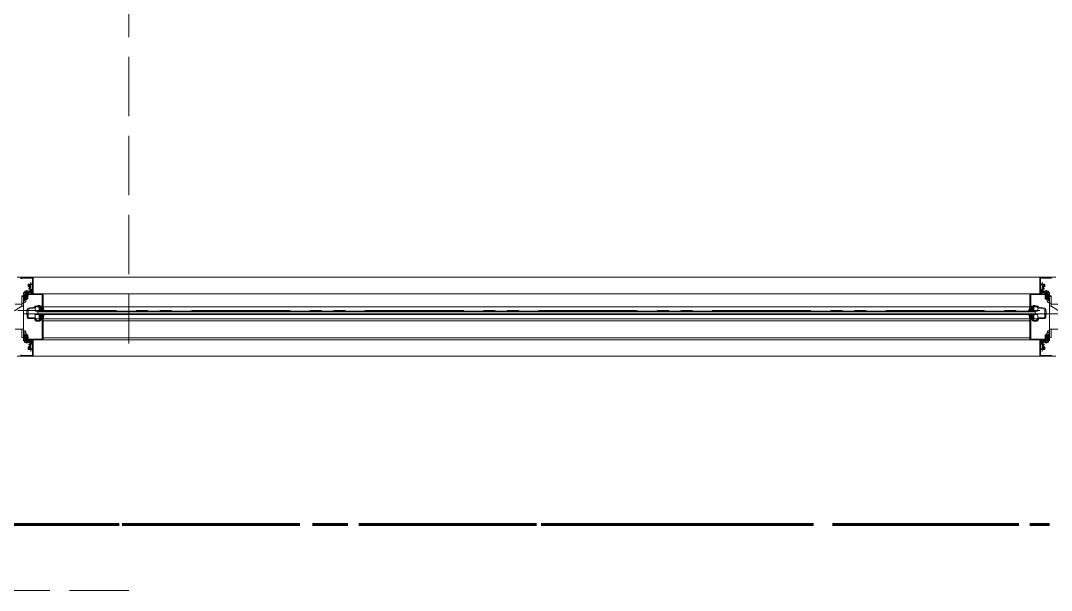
# Model space of a CAD drawing. Units: millimetres at full size, sheet at 1:30. Extents: x -16828 to 149130, y 47892 to 100313.
# Drawn here: x 16201 to 17768, y 55401 to 56266 of the extents above; entities that cross this region are included whole.
import ezdxf

# ---------------------------------------------------------------- set-up
doc = ezdxf.new("R2010")
doc.units = ezdxf.units.MM
doc.header["$LTSCALE"] = 30
for name, pattern in [('CHAIN2', [12, 9, -1, 1, -1]), ('DASHED3', [4, 3, -1]), ('DOUBLE_CHAIN1', [8.8, 5, -1, 0.6, -0.6, 0.6, -1])]:
    doc.linetypes.add(name, pattern=pattern)
for name, color, linetype, lineweight in [('0-0', 7, 'CHAIN2', 15), ('0-1', 7, 'Continuous', 15), ('2-0_通芯', 7, 'DOUBLE_CHAIN1', 15), ('2-2_間仕切り芯', 7, 'DOUBLE_CHAIN1', 15), ('2-A_建具', 7, 'Continuous', 15), ('3-0_AIHO08-壁芯', 7, 'CHAIN2', 15)]:
    doc.layers.add(name, color=color, linetype=linetype, lineweight=lineweight)

msp = doc.modelspace()

# ---------------------------------------------------------------- linework, layer by layer
at = {"layer": '0-0', "color": 1, "lineweight": 60}
msp.add_line((-9565.04, 55500.86), (35684.96, 55500.86), dxfattribs=at)
at = {"layer": '0-1', "linetype": 'DASHED3'}
for p, q in [((16364.96, 58850.86), (16364.96, 55775.86)), ((16364.96, 55400.86), (12459.96, 55400.86))]:
    msp.add_line(p, q, dxfattribs=at)
at = {"layer": '2-0_通芯', "color": 1, "lineweight": 60}
msp.add_line((-10727.74, 55500.86), (35684.96, 55500.86), dxfattribs=at)
at = {"layer": '2-2_間仕切り芯'}
msp.add_line((7484.21, 55825.86), (19645.21, 55825.86), dxfattribs=at)
at = {"layer": '2-A_建具'}
for p, q in [((16195.46, 55876.36), (16219.46, 55876.36)), ((16214.56, 55853.16), (16214.56, 55864.36)), ((16219.46, 55876.36), (16219.96, 55875.86)), ((16219.96, 55876.36), (17749.96, 55876.36)), ((16219.96, 55875.86), (16219.96, 55851.36)), ((17750.46, 55876.36), (17749.96, 55875.86)), ((17749.96, 55875.86), (17749.96, 55851.36)), ((17774.46, 55876.36), (17750.46, 55876.36)), ((17755.36, 55853.16), (17755.36, 55864.36)), ((16214.56, 55853.16), (16204.96, 55853.16)), ((16204.96, 55851.36), (16204.96, 55853.16)), ((17764.96, 55851.36), (16204.96, 55851.36)), ((16206.46, 55853.16), (16206.56, 55854.28)), ((16211.94, 55852.46), (16207.98, 55852.46)), ((16207.98, 55852.37), (16208.36, 55852.15)), ((16207.98, 55851.67), (16211.94, 55852.37)), ((16207.98, 55850.97), (16211.94, 55851.67)), ((16207.98, 55851.67), (16208.36, 55851.45)), ((16207.98, 55851.15), (16207.98, 55850.97)), ((16207.98, 55850.97), (16208.36, 55850.75)), ((16211.94, 55850.45), (16207.98, 55849.75)), ((16207.98, 55849.57), (16211.94, 55850.27)), ((16207.98, 55850.27), (16208.36, 55850.05)), ((16207.98, 55849.75), (16208.36, 55849.97)), ((16207.98, 55849.75), (16207.98, 55849.57)), ((16211.94, 55849.75), (16207.98, 55849.05)), ((16207.98, 55849.57), (16208.36, 55849.35)), ((16207.98, 55848.87), (16211.94, 55849.57)), ((16207.98, 55849.05), (16208.36, 55849.27)), ((16207.98, 55849.05), (16207.98, 55848.87)), ((16211.94, 55849.05), (16207.98, 55848.35)), ((16207.98, 55848.87), (16208.36, 55848.65)), ((16207.98, 55848.17), (16211.94, 55848.87)), ((16207.98, 55848.35), (16208.36, 55848.57)), ((16207.98, 55848.35), (16207.98, 55848.17)), ((16211.94, 55848.35), (16207.98, 55847.65)), ((16207.98, 55848.17), (16208.36, 55847.95)), ((16207.98, 55847.47), (16211.94, 55848.17)), ((16208.23, 55852.66), (16208.23, 55852.46)), ((16209.76, 55852.46), (16208.36, 55852.15)), ((16208.36, 55852.07), (16208.36, 55852.15)), ((16211.56, 55852.15), (16208.36, 55851.45)), ((16208.36, 55851.37), (16211.56, 55852.07)), ((16211.56, 55851.45), (16208.36, 55850.75)), ((16208.36, 55851.37), (16208.36, 55851.45)), ((16208.36, 55850.67), (16208.36, 55850.75)), ((16208.36, 55849.97), (16211.56, 55850.67)), ((16208.36, 55849.97), (16208.36, 55850.05)), ((16211.56, 55850.05), (16208.36, 55849.35)), ((16208.36, 55849.27), (16211.56, 55849.97)), ((16208.36, 55849.27), (16208.36, 55849.35)), ((16211.56, 55849.35), (16208.36, 55848.65)), ((16208.36, 55848.57), (16211.56, 55849.27)), ((16208.36, 55848.57), (16208.36, 55848.65)), ((16211.56, 55848.65), (16208.36, 55847.95)), ((16208.36, 55847.87), (16211.56, 55848.57)), ((16208.36, 55847.87), (16208.36, 55847.95)), ((16211.56, 55847.95), (16208.36, 55847.25)), ((16209.96, 55852), (16209.96, 55856.91)), ((16209.96, 55849.8), (16209.96, 55851)), ((16209.96, 55848.8), (16209.96, 55842.23)), ((16211.94, 55852.37), (16211.56, 55852.15)), ((16211.56, 55852.07), (16211.56, 55852.15)), ((16211.94, 55851.85), (16211.56, 55852.07)), ((16211.94, 55851.67), (16211.56, 55851.45)), ((16211.56, 55851.37), (16211.56, 55851.45)), ((16211.94, 55851.15), (16211.56, 55851.37)), ((16211.56, 55850.67), (16211.56, 55850.75)), ((16211.94, 55850.45), (16211.56, 55850.67)), ((16211.94, 55850.27), (16211.56, 55850.05)), ((16211.56, 55849.97), (16211.56, 55850.05)), ((16211.94, 55849.75), (16211.56, 55849.97)), ((16211.94, 55849.57), (16211.56, 55849.35)), ((16211.56, 55849.27), (16211.56, 55849.35)), ((16211.94, 55849.05), (16211.56, 55849.27)), ((16211.94, 55848.87), (16211.56, 55848.65)), ((16211.56, 55848.57), (16211.56, 55848.65)), ((16211.94, 55848.35), (16211.56, 55848.57)), ((16211.94, 55848.17), (16211.56, 55847.95)), ((16211.56, 55847.87), (16211.56, 55847.95)), ((16211.69, 55852.66), (16211.69, 55852.46)), ((16211.94, 55852.46), (16211.94, 55852.37)), ((16211.94, 55851.85), (16211.94, 55851.67)), ((16211.94, 55850.45), (16211.94, 55850.27)), ((16211.94, 55849.75), (16211.94, 55849.57)), ((16211.94, 55849.05), (16211.94, 55848.87)), ((16211.94, 55848.35), (16211.94, 55848.17)), ((16213.46, 55853.16), (16213.36, 55854.28)), ((16216.56, 55857.86), (16218.56, 55857.86)), ((16218.56, 55856.86), (16216.56, 55856.86)), ((16234.96, 55831.56), (16234.96, 55851.36)), ((17734.96, 55831.56), (17734.96, 55851.36)), ((17753.36, 55857.86), (17751.36, 55857.86)), ((17751.36, 55856.86), (17753.36, 55856.86)), ((17755.36, 55853.16), (17764.96, 55853.16)), ((17756.46, 55853.16), (17756.56, 55854.28)), ((17757.98, 55852.46), (17761.94, 55852.46)), ((17757.98, 55852.46), (17757.98, 55852.37)), ((17761.94, 55851.67), (17757.98, 55852.37)), ((17757.98, 55852.37), (17758.36, 55852.15)), ((17757.98, 55851.85), (17758.36, 55852.07)), ((17757.98, 55851.85), (17757.98, 55851.67)), ((17761.94, 55850.97), (17757.98, 55851.67)), ((17757.98, 55851.67), (17758.36, 55851.45)), ((17757.98, 55851.15), (17758.36, 55851.37)), ((17757.98, 55850.45), (17758.36, 55850.67)), ((17757.98, 55850.45), (17757.98, 55850.27)), ((17757.98, 55850.45), (17761.94, 55849.75)), ((17757.98, 55850.27), (17758.36, 55850.05)), ((17761.94, 55849.57), (17757.98, 55850.27)), ((17757.98, 55849.75), (17758.36, 55849.97)), ((17757.98, 55849.75), (17761.94, 55849.05)), ((17757.98, 55849.75), (17757.98, 55849.57)), ((17757.98, 55849.57), (17758.36, 55849.35)), ((17761.94, 55848.87), (17757.98, 55849.57)), ((17757.98, 55849.05), (17758.36, 55849.27)), ((17757.98, 55849.05), (17761.94, 55848.35)), ((17757.98, 55849.05), (17757.98, 55848.87)), ((17757.98, 55848.87), (17758.36, 55848.65)), ((17761.94, 55848.17), (17757.98, 55848.87)), ((17757.98, 55848.35), (17758.36, 55848.57)), ((17757.98, 55848.35), (17761.94, 55847.65)), ((17757.98, 55848.35), (17757.98, 55848.17)), ((17757.98, 55848.17), (17758.36, 55847.95)), ((17761.94, 55847.47), (17757.98, 55848.17)), ((17758.23, 55852.66), (17758.23, 55852.46)), ((17758.36, 55852.15), (17761.56, 55851.45)), ((17758.36, 55852.07), (17758.36, 55852.15)), ((17761.56, 55851.37), (17758.36, 55852.07)), ((17758.36, 55851.45), (17761.56, 55850.75)), ((17758.36, 55851.37), (17758.36, 55851.45)), ((17758.36, 55850.67), (17758.36, 55850.75)), ((17761.56, 55849.97), (17758.36, 55850.67)), ((17758.36, 55850.05), (17761.56, 55849.35)), ((17758.36, 55849.97), (17758.36, 55850.05)), ((17761.56, 55849.27), (17758.36, 55849.97)), ((17758.36, 55849.35), (17761.56, 55848.65)), ((17758.36, 55849.27), (17758.36, 55849.35)), ((17761.56, 55848.57), (17758.36, 55849.27)), ((17758.36, 55848.65), (17761.56, 55847.95)), ((17758.36, 55848.57), (17758.36, 55848.65)), ((17761.56, 55847.87), (17758.36, 55848.57)), ((17758.36, 55847.95), (17761.56, 55847.25)), ((17758.36, 55847.87), (17758.36, 55847.95)), ((17759.96, 55852), (17759.96, 55856.91)), ((17759.96, 55849.8), (17759.96, 55851)), ((17759.96, 55848.8), (17759.96, 55842.23)), ((17760.16, 55852.46), (17761.56, 55852.15)), ((17761.94, 55852.37), (17761.56, 55852.15)), ((17761.56, 55852.07), (17761.56, 55852.15)), ((17761.94, 55851.67), (17761.56, 55851.45)), ((17761.56, 55851.37), (17761.56, 55851.45)), ((17761.94, 55850.97), (17761.56, 55850.75)), ((17761.56, 55850.67), (17761.56, 55850.75)), ((17761.94, 55850.27), (17761.56, 55850.05)), ((17761.56, 55849.97), (17761.56, 55850.05)), ((17761.94, 55849.75), (17761.56, 55849.97)), ((17761.94, 55849.57), (17761.56, 55849.35)), ((17761.56, 55849.27), (17761.56, 55849.35)), ((17761.94, 55849.05), (17761.56, 55849.27)), ((17761.94, 55848.87), (17761.56, 55848.65)), ((17761.56, 55848.57), (17761.56, 55848.65)), ((17761.94, 55848.35), (17761.56, 55848.57)), ((17761.94, 55848.17), (17761.56, 55847.95)), ((17761.56, 55847.87), (17761.56, 55847.95)), ((17761.69, 55852.66), (17761.69, 55852.46)), ((17761.94, 55851.15), (17761.94, 55850.97)), ((17761.94, 55849.75), (17761.94, 55849.57)), ((17761.94, 55849.05), (17761.94, 55848.87)), ((17761.94, 55848.35), (17761.94, 55848.17)), ((17763.46, 55853.16), (17763.36, 55854.28)), ((17764.96, 55851.36), (17764.96, 55853.16)), ((16204.96, 55842.84), (16204.96, 55842.13)), ((16204.96, 55832.06), (16204.96, 55832.36)), ((16206.29, 55844.36), (16206.26, 55844.36)), ((16207.98, 55847.65), (16208.36, 55847.87)), ((16207.98, 55847.65), (16207.98, 55847.47)), ((16207.98, 55847.47), (16208.36, 55847.25)), ((16210.78, 55847.44), (16207.98, 55846.95)), ((16207.98, 55846.77), (16210.73, 55847.26)), ((16207.98, 55846.95), (16208.36, 55847.17)), ((16207.98, 55846.95), (16207.98, 55846.77)), ((16207.98, 55846.77), (16208.36, 55846.55)), ((16210.49, 55846.46), (16208.31, 55846.46)), ((16208.31, 55846.46), (16208.31, 55844.17)), ((16209.26, 55845.06), (16208.31, 55844.25)), ((16208.31, 55844.17), (16209.81, 55843.16)), ((16208.36, 55847.17), (16211.56, 55847.87)), ((16208.36, 55847.17), (16208.36, 55847.25)), ((16210.67, 55847.06), (16208.36, 55846.55)), ((16208.36, 55846.47), (16208.36, 55846.55)), ((16209.96, 55844.67), (16209.81, 55843.16)), ((16210.11, 55843.16), (16209.81, 55843.16)), ((16209.96, 55844.67), (16210.82, 55847.57)), ((16211.31, 55844.37), (16210.11, 55843.52)), ((16211.61, 55844.17), (16210.11, 55843.16)), ((16210.11, 55843.52), (16210.11, 55843.16)), ((16211.94, 55847.65), (16211.31, 55847.54)), ((16211.31, 55847.36), (16211.94, 55847.47)), ((16211.61, 55846.46), (16211.31, 55846.46)), ((16211.94, 55847.65), (16211.56, 55847.87)), ((16211.56, 55846.46), (16211.56, 55847.25)), ((16211.94, 55847.65), (16211.94, 55847.47)), ((16229.12, 55833.36), (16227.99, 55833.36)), ((16228.96, 55824.86), (16228.96, 55832.36)), ((17740.8, 55833.36), (17741.93, 55833.36)), ((17740.96, 55824.86), (17740.96, 55832.36)), ((17757.98, 55847.65), (17758.36, 55847.87)), ((17757.98, 55847.65), (17758.61, 55847.54)), ((17757.98, 55847.65), (17757.98, 55847.47)), ((17758.61, 55847.36), (17757.98, 55847.47)), ((17758.31, 55846.46), (17758.61, 55846.46)), ((17758.31, 55844.17), (17759.81, 55843.16)), ((17761.56, 55847.17), (17758.36, 55847.87)), ((17758.36, 55846.46), (17758.36, 55847.25)), ((17758.61, 55844.37), (17759.81, 55843.52)), ((17759.96, 55844.67), (17759.1, 55847.57)), ((17759.14, 55847.44), (17761.94, 55846.95)), ((17761.94, 55846.77), (17759.19, 55847.26)), ((17759.25, 55847.06), (17761.56, 55846.55)), ((17759.43, 55846.46), (17761.61, 55846.46)), ((17759.81, 55843.52), (17759.81, 55843.16)), ((17759.81, 55843.16), (17760.11, 55843.16)), ((17759.96, 55844.67), (17760.11, 55843.16)), ((17761.61, 55844.17), (17760.11, 55843.16)), ((17760.66, 55845.06), (17761.61, 55844.25)), ((17761.94, 55847.65), (17761.56, 55847.87)), ((17761.94, 55847.47), (17761.56, 55847.25)), ((17761.56, 55847.17), (17761.56, 55847.25)), ((17761.94, 55846.95), (17761.56, 55847.17)), ((17761.94, 55846.77), (17761.56, 55846.55)), ((17761.56, 55846.47), (17761.56, 55846.55)), ((17761.61, 55846.46), (17761.61, 55844.17)), ((17761.94, 55847.65), (17761.94, 55847.47)), ((17761.94, 55846.95), (17761.94, 55846.77)), ((17763.63, 55844.36), (17763.66, 55844.36)), ((17764.96, 55842.84), (17764.96, 55842.13)), ((17764.96, 55832.06), (17764.96, 55832.36)), ((16221.77, 55830.87), (16212, 55829.15)), ((16222.96, 55825.86), (16222.96, 55830.36)), ((16222.96, 55818.86), (16222.96, 55814.36)), ((16223.96, 55831.36), (16227.96, 55831.36)), ((16227.96, 55824.86), (16223.96, 55824.86)), ((16227.96, 55819.86), (16223.96, 55819.86)), ((16226.96, 55819.86), (16226.96, 55824.86)), ((16226.96, 55824.86), (17742.96, 55824.86)), ((16226.96, 55823.86), (17742.96, 55823.86)), ((16226.96, 55820.86), (17742.96, 55820.86)), ((16226.96, 55819.86), (17742.96, 55819.86)), ((16228.96, 55831.36), (17740.96, 55831.36)), ((16228.96, 55826.26), (16234.06, 55831.36)), ((16228.96, 55827.67), (16232.65, 55831.36)), ((16228.96, 55829.09), (16231.23, 55831.36)), ((16228.96, 55830.5), (16229.82, 55831.36)), ((16228.96, 55831.19), (16235.29, 55824.86)), ((16228.96, 55830.36), (16228.96, 55825.86)), ((16228.96, 55829.78), (16233.87, 55824.86)), ((16228.96, 55828.36), (16232.46, 55824.86)), ((16228.96, 55826.95), (16231.05, 55824.86)), ((16228.96, 55825.53), (16229.63, 55824.86)), ((16228.96, 55819.86), (16228.96, 55812.36)), ((16228.96, 55813.53), (16235.29, 55819.86)), ((16228.96, 55814.95), (16233.87, 55819.86)), ((16228.96, 55817.78), (16231.05, 55819.86)), ((16228.96, 55816.36), (16232.46, 55819.86)), ((16228.96, 55819.19), (16229.63, 55819.86)), ((16228.96, 55814.36), (16228.96, 55818.86)), ((16228.96, 55818.46), (16234.06, 55813.36)), ((16228.96, 55817.05), (16232.65, 55813.36)), ((16228.97, 55824.86), (16235.06, 55830.94)), ((16228.97, 55819.86), (16235.06, 55813.78)), ((16230.2, 55831.36), (16236.39, 55825.18)), ((16230.2, 55813.36), (16236.39, 55819.55)), ((16230.39, 55824.86), (16235.32, 55829.79)), ((16230.39, 55819.86), (16235.32, 55814.93)), ((16231.62, 55831.36), (16235.96, 55827.01)), ((16231.62, 55813.36), (16235.96, 55817.71)), ((16231.8, 55824.86), (16235.59, 55828.64)), ((16231.8, 55819.86), (16235.59, 55816.08)), ((16233.03, 55831.36), (16235.54, 55828.85)), ((16233.22, 55824.86), (16235.85, 55827.5)), ((16233.22, 55819.86), (16235.85, 55817.23)), ((16234.45, 55831.36), (16235.11, 55830.69)), ((16234.63, 55824.86), (16236.12, 55826.35)), ((16234.63, 55819.86), (16236.12, 55818.38)), ((16234.96, 55831.36), (16236.46, 55824.86)), ((16234.96, 55813.36), (16236.46, 55819.86)), ((16236.05, 55824.86), (16236.38, 55825.2)), ((16236.05, 55819.86), (16236.38, 55819.52)), ((17734.96, 55831.36), (17733.46, 55824.86)), ((17734.96, 55813.36), (17733.46, 55819.86)), ((17739.72, 55831.36), (17733.53, 55825.18)), ((17739.72, 55813.36), (17733.53, 55819.55)), ((17733.87, 55824.86), (17733.54, 55825.2)), ((17733.87, 55819.86), (17733.54, 55819.52)), ((17735.29, 55824.86), (17733.8, 55826.35)), ((17735.29, 55819.86), (17733.8, 55818.38)), ((17738.3, 55831.36), (17733.96, 55827.01)), ((17738.3, 55813.36), (17733.96, 55817.71)), ((17736.7, 55824.86), (17734.07, 55827.5)), ((17736.7, 55819.86), (17734.07, 55817.23)), ((17738.12, 55824.86), (17734.33, 55828.64)), ((17738.12, 55819.86), (17734.33, 55816.08)), ((17736.89, 55831.36), (17734.38, 55828.85)), ((17739.53, 55824.86), (17734.6, 55829.79)), ((17739.53, 55819.86), (17734.6, 55814.93)), ((17740.96, 55831.19), (17734.63, 55824.86)), ((17740.96, 55813.53), (17734.63, 55819.86)), ((17735.47, 55831.36), (17734.81, 55830.69)), ((17740.95, 55824.86), (17734.86, 55830.94)), ((17740.95, 55819.86), (17734.86, 55813.78)), ((17740.96, 55826.26), (17735.86, 55831.36)), ((17740.96, 55818.46), (17735.86, 55813.36)), ((17740.96, 55829.78), (17736.05, 55824.86)), ((17740.96, 55814.95), (17736.05, 55819.86)), ((17740.96, 55827.67), (17737.27, 55831.36)), ((17740.96, 55817.05), (17737.27, 55813.36)), ((17740.96, 55828.36), (17737.46, 55824.86)), ((17740.96, 55816.36), (17737.46, 55819.86)), ((17740.96, 55829.09), (17738.69, 55831.36)), ((17740.96, 55826.95), (17738.87, 55824.86)), ((17740.96, 55817.78), (17738.87, 55819.86)), ((17740.96, 55830.5), (17740.1, 55831.36)), ((17740.96, 55825.53), (17740.29, 55824.86)), ((17740.96, 55819.19), (17740.29, 55819.86)), ((17740.96, 55830.36), (17740.96, 55825.86)), ((17740.96, 55819.86), (17740.96, 55812.36)), ((17740.96, 55814.36), (17740.96, 55818.86)), ((17745.96, 55831.36), (17741.96, 55831.36)), ((17741.96, 55824.86), (17745.96, 55824.86)), ((17741.96, 55819.86), (17745.96, 55819.86)), ((17742.96, 55819.86), (17742.96, 55824.86)), ((17746.96, 55825.86), (17746.96, 55830.36)), ((17746.96, 55818.86), (17746.96, 55814.36)), ((17748.15, 55830.87), (17757.92, 55829.15)), ((16223.96, 55813.36), (16227.96, 55813.36)), ((16224.06, 55809.56), (16229.86, 55809.56)), ((16228.96, 55815.63), (16231.23, 55813.36)), ((16228.96, 55814.22), (16229.82, 55813.36)), ((16228.96, 55813.36), (17740.96, 55813.36)), ((16233.03, 55813.36), (16235.54, 55815.87)), ((16234.45, 55813.36), (16235.11, 55814.03)), ((16234.96, 55781.36), (16234.96, 55813.16)), ((16234.96, 55810.36), (17734.96, 55810.36)), ((17736.89, 55813.36), (17734.38, 55815.87)), ((17735.47, 55813.36), (17734.81, 55814.03)), ((17734.96, 55781.36), (17734.96, 55813.16)), ((17740.96, 55815.63), (17738.69, 55813.36)), ((17745.86, 55809.56), (17740.06, 55809.56)), ((17740.96, 55814.22), (17740.1, 55813.36)), ((17745.96, 55813.36), (17741.96, 55813.36)), ((16204.96, 55793.66), (16204.96, 55793.36)), ((16206.26, 55788.36), (16206.29, 55788.36)), ((16208.61, 55785.36), (16207.98, 55785.25)), ((16211.94, 55785.25), (16207.98, 55784.55)), ((16207.98, 55785.07), (16207.98, 55785.25)), ((16208.31, 55788.55), (16209.81, 55789.56)), ((16208.31, 55786.26), (16208.61, 55786.26)), ((16208.36, 55786.26), (16208.36, 55785.47)), ((16211.56, 55785.55), (16208.36, 55784.85)), ((16208.36, 55784.77), (16211.56, 55785.47)), ((16208.61, 55788.36), (16209.81, 55789.2)), ((16209.96, 55788.05), (16209.1, 55785.15)), ((16209.14, 55785.28), (16211.94, 55785.77)), ((16211.94, 55785.95), (16209.19, 55785.46)), ((16209.25, 55785.66), (16211.56, 55786.17)), ((16209.43, 55786.26), (16211.61, 55786.26)), ((16209.81, 55789.56), (16210.11, 55789.56)), ((16209.81, 55789.2), (16209.81, 55789.56)), ((16209.96, 55783.92), (16209.96, 55790.49)), ((16209.96, 55788.05), (16210.11, 55789.56)), ((16211.61, 55788.55), (16210.11, 55789.56)), ((16210.66, 55787.66), (16211.61, 55788.47)), ((16211.56, 55786.25), (16211.56, 55786.17)), ((16211.94, 55785.95), (16211.56, 55786.17)), ((16211.94, 55785.77), (16211.56, 55785.55)), ((16211.56, 55785.55), (16211.56, 55785.47)), ((16211.94, 55785.25), (16211.56, 55785.47)), ((16211.61, 55786.26), (16211.61, 55788.55)), ((16211.94, 55785.77), (16211.94, 55785.95)), ((16211.94, 55785.07), (16211.94, 55785.25)), ((17757.98, 55785.95), (17758.36, 55786.17)), ((17757.98, 55785.77), (17757.98, 55785.95)), ((17757.98, 55785.95), (17760.73, 55785.46)), ((17757.98, 55785.77), (17758.36, 55785.55)), ((17760.78, 55785.28), (17757.98, 55785.77)), ((17757.98, 55785.25), (17758.36, 55785.47)), ((17757.98, 55785.07), (17757.98, 55785.25)), ((17757.98, 55785.25), (17761.94, 55784.55)), ((17758.31, 55788.55), (17759.81, 55789.56)), ((17758.31, 55786.26), (17758.31, 55788.55)), ((17759.26, 55787.66), (17758.31, 55788.47)), ((17760.49, 55786.26), (17758.31, 55786.26)), ((17758.36, 55786.25), (17758.36, 55786.17)), ((17760.67, 55785.66), (17758.36, 55786.17)), ((17758.36, 55785.55), (17758.36, 55785.47)), ((17758.36, 55785.55), (17761.56, 55784.85)), ((17761.56, 55784.77), (17758.36, 55785.47)), ((17759.96, 55788.05), (17759.81, 55789.56)), ((17760.11, 55789.56), (17759.81, 55789.56)), ((17759.96, 55783.92), (17759.96, 55790.49)), ((17759.96, 55788.05), (17760.82, 55785.15)), ((17761.61, 55788.55), (17760.11, 55789.56)), ((17760.11, 55789.2), (17760.11, 55789.56)), ((17761.31, 55788.36), (17760.11, 55789.2)), ((17761.61, 55786.26), (17761.31, 55786.26)), ((17761.31, 55785.36), (17761.94, 55785.25)), ((17761.56, 55786.26), (17761.56, 55785.47)), ((17761.94, 55785.07), (17761.94, 55785.25)), ((17763.66, 55788.36), (17763.63, 55788.36)), ((17764.96, 55793.66), (17764.96, 55793.36)), ((16204.96, 55781.36), (17764.96, 55781.36)), ((16204.96, 55781.36), (16204.96, 55779.56)), ((16204.96, 55779.56), (16214.56, 55779.56)), ((16206.46, 55779.56), (16206.56, 55778.44)), ((16207.98, 55785.07), (16208.61, 55785.18)), ((16207.98, 55785.07), (16208.36, 55784.85)), ((16207.98, 55784.37), (16211.94, 55785.07)), ((16207.98, 55784.55), (16208.36, 55784.77)), ((16211.94, 55784.55), (16207.98, 55783.85)), ((16207.98, 55784.37), (16207.98, 55784.55)), ((16207.98, 55784.37), (16208.36, 55784.15)), ((16207.98, 55783.67), (16211.94, 55784.37)), ((16207.98, 55783.85), (16208.36, 55784.07)), ((16211.94, 55783.85), (16207.98, 55783.15)), ((16207.98, 55783.67), (16207.98, 55783.85)), ((16207.98, 55783.67), (16208.36, 55783.45)), ((16207.98, 55782.97), (16211.94, 55783.67)), ((16207.98, 55783.15), (16208.36, 55783.37)), ((16211.94, 55783.15), (16207.98, 55782.45)), ((16207.98, 55782.97), (16207.98, 55783.15)), ((16207.98, 55782.97), (16208.36, 55782.75)), ((16207.98, 55782.27), (16211.94, 55782.97)), ((16207.98, 55782.45), (16208.36, 55782.67)), ((16207.98, 55782.27), (16207.98, 55782.45)), ((16207.98, 55782.27), (16208.36, 55782.05)), ((16211.94, 55781.75), (16207.98, 55781.05)), ((16207.98, 55781.57), (16208.36, 55781.35)), ((16207.98, 55781.05), (16208.36, 55781.27)), ((16207.98, 55780.87), (16207.98, 55781.05)), ((16211.94, 55781.05), (16207.98, 55780.35)), ((16207.98, 55780.87), (16208.36, 55780.65)), ((16207.98, 55780.35), (16208.36, 55780.57)), ((16207.98, 55780.26), (16207.98, 55780.35)), ((16207.98, 55780.26), (16211.94, 55780.26)), ((16208.23, 55780.06), (16208.23, 55780.26)), ((16211.56, 55784.85), (16208.36, 55784.15)), ((16208.36, 55784.85), (16208.36, 55784.77)), ((16208.36, 55784.07), (16211.56, 55784.77)), ((16211.56, 55784.15), (16208.36, 55783.45)), ((16208.36, 55784.15), (16208.36, 55784.07)), ((16208.36, 55783.37), (16211.56, 55784.07)), ((16211.56, 55783.45), (16208.36, 55782.75)), ((16208.36, 55783.45), (16208.36, 55783.37)), ((16208.36, 55782.67), (16211.56, 55783.37)), ((16211.56, 55782.75), (16208.36, 55782.05)), ((16208.36, 55782.75), (16208.36, 55782.67)), ((16208.36, 55782.05), (16208.36, 55781.97)), ((16208.36, 55781.27), (16211.56, 55781.97)), ((16211.56, 55781.35), (16208.36, 55780.65)), ((16208.36, 55781.35), (16208.36, 55781.27)), ((16208.36, 55780.57), (16211.56, 55781.27)), ((16208.36, 55780.65), (16208.36, 55780.57)), ((16209.96, 55782.92), (16209.96, 55781.72)), ((16209.96, 55780.72), (16209.96, 55775.81)), ((16210.16, 55780.26), (16211.56, 55780.57)), ((16211.94, 55785.07), (16211.56, 55784.85)), ((16211.56, 55784.85), (16211.56, 55784.77)), ((16211.94, 55784.55), (16211.56, 55784.77)), ((16211.94, 55784.37), (16211.56, 55784.15)), ((16211.56, 55784.15), (16211.56, 55784.07)), ((16211.94, 55783.85), (16211.56, 55784.07)), ((16211.94, 55783.67), (16211.56, 55783.45)), ((16211.56, 55783.45), (16211.56, 55783.37)), ((16211.94, 55783.15), (16211.56, 55783.37)), ((16211.94, 55782.97), (16211.56, 55782.75)), ((16211.56, 55782.75), (16211.56, 55782.67)), ((16211.94, 55782.45), (16211.56, 55782.67)), ((16211.56, 55782.05), (16211.56, 55781.97)), ((16211.94, 55781.75), (16211.56, 55781.97)), ((16211.56, 55781.35), (16211.56, 55781.27)), ((16211.94, 55781.05), (16211.56, 55781.27)), ((16211.56, 55780.65), (16211.56, 55780.57)), ((16211.94, 55780.35), (16211.56, 55780.57)), ((16211.69, 55780.06), (16211.69, 55780.26)), ((16211.94, 55784.37), (16211.94, 55784.55)), ((16211.94, 55783.67), (16211.94, 55783.85)), ((16211.94, 55782.97), (16211.94, 55783.15)), ((16211.94, 55781.57), (16211.94, 55781.75)), ((16213.46, 55779.56), (16213.36, 55778.44)), ((16214.56, 55779.56), (16214.56, 55768.36)), ((16218.56, 55775.86), (16216.56, 55775.86)), ((16216.56, 55774.86), (16218.56, 55774.86)), ((16219.96, 55756.86), (16219.96, 55781.36)), ((16234.96, 55784.36), (17734.96, 55784.36)), ((17751.36, 55775.86), (17753.36, 55775.86)), ((17753.36, 55774.86), (17751.36, 55774.86)), ((17764.96, 55779.56), (17755.36, 55779.56)), ((17755.36, 55779.56), (17755.36, 55768.36)), ((17756.46, 55779.56), (17756.56, 55778.44)), ((17757.98, 55785.07), (17758.36, 55784.85)), ((17761.94, 55784.37), (17757.98, 55785.07)), ((17757.98, 55784.55), (17758.36, 55784.77)), ((17757.98, 55784.37), (17757.98, 55784.55)), ((17757.98, 55784.55), (17761.94, 55783.85)), ((17757.98, 55784.37), (17758.36, 55784.15)), ((17761.94, 55783.67), (17757.98, 55784.37)), ((17757.98, 55783.85), (17758.36, 55784.07)), ((17757.98, 55783.67), (17757.98, 55783.85)), ((17757.98, 55783.85), (17761.94, 55783.15)), ((17757.98, 55783.67), (17758.36, 55783.45)), ((17761.94, 55782.97), (17757.98, 55783.67)), ((17757.98, 55783.15), (17758.36, 55783.37)), ((17757.98, 55782.97), (17757.98, 55783.15)), ((17757.98, 55783.15), (17761.94, 55782.45)), ((17757.98, 55782.97), (17758.36, 55782.75)), ((17761.94, 55782.27), (17757.98, 55782.97)), ((17757.98, 55782.45), (17758.36, 55782.67)), ((17757.98, 55781.75), (17758.36, 55781.97)), ((17757.98, 55781.75), (17761.94, 55781.05)), ((17757.98, 55781.57), (17757.98, 55781.75)), ((17757.98, 55781.05), (17758.36, 55781.27)), ((17757.98, 55781.05), (17761.94, 55780.35)), ((17757.98, 55780.35), (17758.36, 55780.57)), ((17761.94, 55780.26), (17757.98, 55780.26)), ((17758.23, 55780.06), (17758.23, 55780.26)), ((17758.36, 55784.85), (17758.36, 55784.77)), ((17758.36, 55784.85), (17761.56, 55784.15)), ((17761.56, 55784.07), (17758.36, 55784.77)), ((17758.36, 55784.15), (17758.36, 55784.07)), ((17758.36, 55784.15), (17761.56, 55783.45)), ((17761.56, 55783.37), (17758.36, 55784.07)), ((17758.36, 55783.45), (17758.36, 55783.37)), ((17758.36, 55783.45), (17761.56, 55782.75)), ((17761.56, 55782.67), (17758.36, 55783.37)), ((17758.36, 55782.75), (17758.36, 55782.67)), ((17758.36, 55782.75), (17761.56, 55782.05)), ((17758.36, 55782.05), (17758.36, 55781.97)), ((17761.56, 55781.27), (17758.36, 55781.97)), ((17758.36, 55781.35), (17761.56, 55780.65)), ((17758.36, 55781.35), (17758.36, 55781.27)), ((17761.56, 55780.57), (17758.36, 55781.27)), ((17758.36, 55780.65), (17758.36, 55780.57)), ((17759.76, 55780.26), (17758.36, 55780.57)), ((17759.96, 55782.92), (17759.96, 55781.72)), ((17759.96, 55780.72), (17759.96, 55775.81)), ((17761.94, 55785.07), (17761.31, 55785.18)), ((17761.94, 55785.07), (17761.56, 55784.85)), ((17761.56, 55784.85), (17761.56, 55784.77)), ((17761.94, 55784.55), (17761.56, 55784.77)), ((17761.94, 55784.37), (17761.56, 55784.15)), ((17761.56, 55784.15), (17761.56, 55784.07)), ((17761.94, 55783.85), (17761.56, 55784.07)), ((17761.94, 55783.67), (17761.56, 55783.45)), ((17761.56, 55783.45), (17761.56, 55783.37)), ((17761.94, 55783.15), (17761.56, 55783.37)), ((17761.94, 55782.97), (17761.56, 55782.75)), ((17761.56, 55782.75), (17761.56, 55782.67)), ((17761.94, 55782.45), (17761.56, 55782.67)), ((17761.94, 55782.27), (17761.56, 55782.05)), ((17761.56, 55782.05), (17761.56, 55781.97)), ((17761.94, 55781.57), (17761.56, 55781.35)), ((17761.56, 55781.35), (17761.56, 55781.27)), ((17761.94, 55781.05), (17761.56, 55781.27)), ((17761.94, 55780.87), (17761.56, 55780.65)), ((17761.56, 55780.65), (17761.56, 55780.57)), ((17761.94, 55780.35), (17761.56, 55780.57)), ((17761.69, 55780.06), (17761.69, 55780.26)), ((17761.94, 55784.37), (17761.94, 55784.55)), ((17761.94, 55783.67), (17761.94, 55783.85)), ((17761.94, 55782.97), (17761.94, 55783.15)), ((17761.94, 55782.27), (17761.94, 55782.45)), ((17761.94, 55780.87), (17761.94, 55781.05)), ((17761.94, 55780.26), (17761.94, 55780.35)), ((17763.46, 55779.56), (17763.36, 55778.44)), ((17764.96, 55781.36), (17764.96, 55779.56)), ((16195.46, 55756.36), (16219.46, 55756.36)), ((16219.46, 55756.36), (16219.96, 55756.86)), ((16219.96, 55756.36), (17749.96, 55756.36)), ((17774.46, 55756.36), (17750.46, 55756.36))]:
    msp.add_line(p, q, dxfattribs=at)
at = {"layer": '2-A_建具', "linetype": 'DASHED3'}
for p, q in [((16208.76, 55844.36), (16209.55, 55848.83)), ((17761.16, 55844.36), (17760.37, 55848.83)), ((16191.16, 55825.57), (16202.66, 55832.21)), ((16202.66, 55835.36), (16192.16, 55835.36)), ((16202.66, 55847.86), (16204.96, 55847.86)), ((16202.66, 55832.21), (16202.66, 55847.86)), ((16202.66, 55846.96), (16204.96, 55846.96)), ((16202.66, 55836.72), (16204.96, 55836.72)), ((16202.66, 55832.21), (16204.96, 55832.21)), ((16204.96, 55784.86), (16204.96, 55847.86)), ((16204.96, 55842.01), (16206.46, 55842.72)), ((16204.96, 55839.43), (16205.88, 55839.86)), ((16206.85, 55837.77), (16204.96, 55836.89)), ((16208.76, 55841.84), (16206.46, 55841.84)), ((16208.76, 55840.76), (16208.76, 55844.36)), ((17761.16, 55840.76), (17761.16, 55844.36)), ((17761.16, 55841.84), (17763.46, 55841.84)), ((17763.07, 55837.77), (17764.96, 55836.89)), ((17764.96, 55842.01), (17763.46, 55842.72)), ((17764.96, 55839.43), (17764.04, 55839.86)), ((17767.26, 55847.86), (17764.96, 55847.86)), ((17764.96, 55784.86), (17764.96, 55847.86)), ((17767.26, 55846.96), (17764.96, 55846.96)), ((17767.26, 55836.72), (17764.96, 55836.72)), ((17767.26, 55832.21), (17764.96, 55832.21)), ((17767.26, 55832.21), (17767.26, 55847.86)), ((17767.26, 55835.36), (17777.76, 55835.36)), ((17778.76, 55825.57), (17767.26, 55832.21)), ((16204.96, 55797.36), (16192.16, 55797.36)), ((16202.66, 55784.86), (16202.66, 55797.36)), ((16206.85, 55794.95), (16204.96, 55795.83)), ((16206.87, 55792.35), (16204.96, 55793.26)), ((16204.96, 55790.71), (16205.89, 55790.27)), ((16206.46, 55789.37), (16206.46, 55786.4)), ((16206.46, 55786.4), (16206.97, 55783.49)), ((16208.99, 55785.3), (16206.72, 55784.9)), ((16208.76, 55791.96), (16208.76, 55789.42)), ((16208.76, 55789.37), (16208.76, 55786.6)), ((16208.76, 55786.6), (16209.24, 55783.89)), ((17761.16, 55786.6), (17760.68, 55783.89)), ((17760.93, 55785.3), (17763.2, 55784.9)), ((17761.16, 55791.96), (17761.16, 55789.42)), ((17761.16, 55789.37), (17761.16, 55786.6)), ((17763.46, 55786.4), (17762.95, 55783.49)), ((17763.05, 55792.35), (17764.96, 55793.26)), ((17763.07, 55794.95), (17764.96, 55795.83)), ((17763.46, 55789.37), (17763.46, 55786.4)), ((17764.96, 55790.71), (17764.03, 55790.27)), ((17764.96, 55797.36), (17777.76, 55797.36)), ((17767.26, 55784.86), (17767.26, 55797.36)), ((16204.96, 55784.86), (16202.66, 55784.86)), ((16209.24, 55783.89), (16206.97, 55783.49)), ((17760.68, 55783.89), (17762.95, 55783.49)), ((17764.96, 55784.86), (17767.26, 55784.86))]:
    msp.add_line(p, q, dxfattribs=at)
at = {"layer": '2-A_建具'}
for points in [[(16218.06, 55875.06), (16202.48, 55875.06), (16202.25, 55874.95)], [(16218.56, 55865.06), (16213.16, 55865.06), (16213.16, 55863.03), (16213.56, 55862.46), (16213.56, 55861.96), (16212.16, 55861.96), (16212.16, 55866.06), (16218.56, 55866.06)], [(16213.66, 55859.26), (16214.76, 55859.26), (16213.86, 55862.64), (16213, 55862.87), (16214.13, 55864.81), (16215.06, 55864.56)], [(16215.06, 55864.56), (16215.06, 55862.8), (16216.06, 55859.06)], [(16216.06, 55869.06), (16216.06, 55861.82), (16215.94, 55861.64), (16215.94, 55861.09), (16216.06, 55860.9), (16216.06, 55852.56), (16217.19, 55852.56), (16217.47, 55854.15)], [(16216.06, 55853.3), (16216.29, 55855.86), (16218.56, 55855.86), (16218.56, 55874.56)], [(17753.86, 55853.3), (17753.63, 55855.86), (17751.36, 55855.86), (17751.36, 55874.56)], [(17751.36, 55865.06), (17756.76, 55865.06), (17756.76, 55863.03), (17756.36, 55862.46), (17756.36, 55861.96), (17757.76, 55861.96), (17757.76, 55866.06), (17751.36, 55866.06)], [(17751.86, 55875.06), (17767.44, 55875.06), (17767.67, 55874.95)], [(17753.86, 55869.06), (17753.86, 55861.82), (17753.98, 55861.64), (17753.98, 55861.09), (17753.86, 55860.9), (17753.86, 55852.56), (17752.73, 55852.56), (17752.45, 55854.15)], [(17754.86, 55864.56), (17754.86, 55862.8), (17753.86, 55859.06)], [(17756.26, 55859.26), (17755.15, 55859.26), (17756.06, 55862.64), (17756.92, 55862.87), (17755.79, 55864.81), (17754.86, 55864.56)], [(16204.96, 55850.86), (16204.96, 55842.36), (16205.96, 55842.36), (16206.59, 55843.45), (16206.59, 55844.06)], [(16205.96, 55844.66), (16205.96, 55850.36), (16233.36, 55850.36), (16233.36, 55837.82)], [(16207.91, 55855.52), (16208.81, 55853.71), (16209.96, 55853.1)], [(16207.98, 55852.46), (16207.98, 55852.37), (16208.47, 55852.46)], [(16211.45, 55852.46), (16207.98, 55851.85), (16207.98, 55851.67)], [(16207.98, 55851.85), (16208.36, 55852.07), (16210.16, 55852.46)], [(16211.94, 55851.85), (16207.98, 55851.15), (16208.36, 55851.37)], [(16207.98, 55850.45), (16208.36, 55850.67), (16211.56, 55851.37)], [(16211.94, 55851.15), (16207.98, 55850.45), (16207.98, 55850.27), (16211.94, 55850.97)], [(16211.94, 55851.15), (16211.94, 55850.97), (16211.56, 55850.75), (16208.36, 55850.05)], [(16209.5, 55853.16), (16209.68, 55853.04), (16210.23, 55853.04), (16210.42, 55853.16)], [(16212.01, 55855.52), (16211.1, 55853.71), (16209.96, 55853.1)], [(16214.56, 55854.36), (16214.86, 55854.66), (16214.86, 55857.06)], [(16218.46, 55851.36), (16218.46, 55854.76), (16217.33, 55854.76), (16217.05, 55853.17)], [(17763.96, 55844.66), (17763.96, 55850.36), (17736.56, 55850.36), (17736.56, 55837.82)], [(17751.46, 55851.36), (17751.46, 55854.76), (17752.59, 55854.76), (17752.87, 55853.17)], [(17755.36, 55854.36), (17755.06, 55854.66), (17755.06, 55857.06)], [(17757.91, 55855.52), (17758.81, 55853.71), (17759.96, 55853.1)], [(17757.98, 55851.85), (17761.94, 55851.15), (17761.56, 55851.37)], [(17757.98, 55851.15), (17761.94, 55850.45), (17761.94, 55850.27), (17757.98, 55850.97)], [(17757.98, 55851.15), (17757.98, 55850.97), (17758.36, 55850.75), (17761.56, 55850.05)], [(17761.94, 55850.45), (17761.56, 55850.67), (17758.36, 55851.37)], [(17758.47, 55852.46), (17761.94, 55851.85), (17761.94, 55851.67)], [(17760.42, 55853.16), (17760.23, 55853.04), (17759.68, 55853.04), (17759.5, 55853.16)], [(17761.94, 55851.85), (17761.56, 55852.07), (17759.76, 55852.46)], [(17762.01, 55855.52), (17761.1, 55853.71), (17759.96, 55853.1)], [(17761.94, 55852.46), (17761.94, 55852.37), (17761.45, 55852.46)], [(17764.96, 55850.86), (17764.96, 55842.36), (17763.96, 55842.36), (17763.33, 55843.45), (17763.33, 55844.06)], [(16209.96, 55844.56), (16209.26, 55845.06), (16209.12, 55846.46)], [(16210.11, 55843.52), (16211.31, 55847.51), (16211.31, 55844.37)], [(16211.94, 55847.47), (16211.56, 55847.25), (16211.31, 55847.2)], [(16211.61, 55846.46), (16211.61, 55844.17), (16211.31, 55844.37)], [(16211.96, 55827.92), (16222.96, 55829.86), (16222.96, 55831.36), (16226.32, 55831.36), (16228.46, 55832.36), (16228.96, 55832.36)], [(16227.56, 55833.27), (16226.05, 55832.56), (16223.26, 55832.56)], [(16233.36, 55836.9), (16233.36, 55832.56), (16230.16, 55832.56), (16229.99, 55832.86)], [(17736.56, 55836.9), (17736.56, 55832.56), (17739.76, 55832.56), (17739.93, 55832.86)], [(17757.96, 55827.92), (17746.96, 55829.86), (17746.96, 55831.36), (17743.6, 55831.36), (17741.46, 55832.36), (17740.96, 55832.36)], [(17742.36, 55833.27), (17743.87, 55832.56), (17746.66, 55832.56)], [(17757.98, 55847.47), (17758.36, 55847.25), (17758.61, 55847.2)], [(17758.31, 55846.46), (17758.31, 55844.17), (17758.61, 55844.37)], [(17759.81, 55843.52), (17758.61, 55847.51), (17758.61, 55844.37)], [(17759.96, 55844.56), (17760.66, 55845.06), (17760.8, 55846.46)], [(16210.76, 55827.67), (16210.76, 55825.26), (16210.36, 55824.86), (16210.36, 55819.86), (16210.76, 55819.46), (16210.76, 55815.16)], [(16228.96, 55812.36), (16230.16, 55812.36), (16230.16, 55810.76), (16223.76, 55810.76), (16223.76, 55812.36), (16224.96, 55812.36), (16224.96, 55813.36), (16222.96, 55813.36), (16222.96, 55814.86), (16211.96, 55814.86), (16211.96, 55827.92)], [(17740.96, 55812.36), (17739.76, 55812.36), (17739.76, 55810.76), (17746.16, 55810.76), (17746.16, 55812.36), (17744.96, 55812.36), (17744.96, 55813.36), (17746.96, 55813.36), (17746.96, 55814.86), (17757.96, 55814.86), (17757.96, 55827.92)], [(17759.16, 55827.67), (17759.16, 55825.26), (17759.56, 55824.86), (17759.56, 55819.86), (17759.16, 55819.46), (17759.16, 55815.16)], [(16212.26, 55813.66), (16221.46, 55813.66), (16222.56, 55812.09), (16222.56, 55811.06)], [(16231.36, 55811.06), (16231.36, 55811.86), (16233.36, 55811.86), (16233.36, 55800.82)], [(17738.56, 55811.06), (17738.56, 55811.86), (17736.56, 55811.86), (17736.56, 55800.82)], [(17757.66, 55813.66), (17748.46, 55813.66), (17747.36, 55812.09), (17747.36, 55811.06)], [(16206.59, 55788.66), (16206.59, 55789.27), (16205.96, 55790.36), (16204.96, 55790.36), (16204.96, 55781.86)], [(16233.36, 55799.9), (16233.36, 55782.36), (16205.96, 55782.36), (16205.96, 55788.06)], [(16207.98, 55785.25), (16208.36, 55785.47), (16208.61, 55785.52)], [(16208.31, 55786.26), (16208.31, 55788.55), (16208.61, 55788.36)], [(16209.81, 55789.2), (16208.61, 55785.21), (16208.61, 55788.36)], [(16209.96, 55788.16), (16210.66, 55787.66), (16210.8, 55786.26)], [(17736.56, 55799.9), (17736.56, 55782.36), (17763.96, 55782.36), (17763.96, 55788.06)], [(17759.96, 55788.16), (17759.26, 55787.66), (17759.12, 55786.26)], [(17760.11, 55789.2), (17761.31, 55785.21), (17761.31, 55788.36)], [(17761.61, 55786.26), (17761.61, 55788.55), (17761.31, 55788.36)], [(17761.94, 55785.25), (17761.56, 55785.47), (17761.31, 55785.52)], [(17763.33, 55788.66), (17763.33, 55789.27), (17763.96, 55790.36), (17764.96, 55790.36), (17764.96, 55781.86)], [(16207.91, 55777.2), (16208.81, 55779.01), (16209.96, 55779.62)], [(16207.98, 55781.57), (16207.98, 55781.75), (16208.36, 55781.97), (16211.56, 55782.67)], [(16207.98, 55781.57), (16211.94, 55782.27), (16211.94, 55782.45), (16207.98, 55781.75)], [(16207.98, 55780.87), (16211.94, 55781.57), (16211.56, 55781.35)], [(16211.94, 55782.27), (16211.56, 55782.05), (16208.36, 55781.35)], [(16208.47, 55780.26), (16211.94, 55780.87), (16211.94, 55781.05)], [(16209.5, 55779.56), (16209.68, 55779.68), (16210.23, 55779.68), (16210.42, 55779.56)], [(16211.94, 55780.87), (16211.56, 55780.65), (16209.76, 55780.26)], [(16212.01, 55777.2), (16211.1, 55779.01), (16209.96, 55779.62)], [(16211.94, 55780.26), (16211.94, 55780.35), (16211.45, 55780.26)], [(16218.56, 55767.66), (16213.16, 55767.66), (16213.16, 55769.7), (16213.56, 55770.26), (16213.56, 55770.76), (16212.16, 55770.76), (16212.16, 55766.66), (16218.56, 55766.66)], [(16213.66, 55773.46), (16214.76, 55773.46), (16213.86, 55770.08), (16213, 55769.85), (16214.13, 55767.91), (16215.06, 55768.16)], [(16214.56, 55778.36), (16214.86, 55778.06), (16214.86, 55775.66)], [(16215.06, 55768.16), (16215.06, 55769.93), (16216.06, 55773.66)], [(16216.06, 55763.66), (16216.06, 55770.9), (16215.94, 55771.09), (16215.94, 55771.64), (16216.06, 55771.82), (16216.06, 55780.16), (16217.19, 55780.16), (16217.47, 55778.57)], [(16216.06, 55779.42), (16216.29, 55776.86), (16218.56, 55776.86), (16218.56, 55758.16)], [(16218.46, 55781.36), (16218.46, 55777.96), (16217.33, 55777.96), (16217.05, 55779.55)], [(17750.46, 55756.36), (17749.96, 55756.86), (17749.96, 55781.36)], [(17753.86, 55779.42), (17753.63, 55776.86), (17751.36, 55776.86), (17751.36, 55758.16)], [(17751.36, 55767.66), (17756.76, 55767.66), (17756.76, 55769.7), (17756.36, 55770.26), (17756.36, 55770.76), (17757.76, 55770.76), (17757.76, 55766.66), (17751.36, 55766.66)], [(17751.46, 55781.36), (17751.46, 55777.96), (17752.59, 55777.96), (17752.87, 55779.55)], [(17753.86, 55763.66), (17753.86, 55770.9), (17753.98, 55771.09), (17753.98, 55771.64), (17753.86, 55771.82), (17753.86, 55780.16), (17752.73, 55780.16), (17752.45, 55778.57)], [(17754.86, 55768.16), (17754.86, 55769.93), (17753.86, 55773.66)], [(17756.26, 55773.46), (17755.15, 55773.46), (17756.06, 55770.08), (17756.92, 55769.85), (17755.79, 55767.91), (17754.86, 55768.16)], [(17755.36, 55778.36), (17755.06, 55778.06), (17755.06, 55775.66)], [(17757.91, 55777.2), (17758.81, 55779.01), (17759.96, 55779.62)], [(17761.94, 55781.57), (17757.98, 55782.27), (17757.98, 55782.45), (17761.94, 55781.75)], [(17757.98, 55782.27), (17758.36, 55782.05), (17761.56, 55781.35)], [(17761.94, 55780.87), (17757.98, 55781.57), (17758.36, 55781.35)], [(17761.45, 55780.26), (17757.98, 55780.87), (17757.98, 55781.05)], [(17757.98, 55780.87), (17758.36, 55780.65), (17760.16, 55780.26)], [(17757.98, 55780.26), (17757.98, 55780.35), (17758.47, 55780.26)], [(17761.94, 55781.57), (17761.94, 55781.75), (17761.56, 55781.97), (17758.36, 55782.67)], [(17760.42, 55779.56), (17760.23, 55779.68), (17759.68, 55779.68), (17759.5, 55779.56)], [(17762.01, 55777.2), (17761.1, 55779.01), (17759.96, 55779.62)], [(16218.06, 55757.66), (16202.48, 55757.66), (16202.25, 55757.78)], [(17751.86, 55757.66), (17767.44, 55757.66), (17767.67, 55757.78)]]:
    msp.add_lwpolyline(points, dxfattribs=at)
at = {"layer": '2-A_建具', "linetype": 'DASHED3'}
for points in [[(16206.46, 55840.76), (16206.46, 55844.56), (16207.28, 55849.23), (16209.55, 55848.83)], [(17763.46, 55840.76), (17763.46, 55844.56), (17762.64, 55849.23), (17760.37, 55848.83)]]:
    msp.add_lwpolyline(points, dxfattribs=at)
at = {"layer": '2-A_建具'}
for centre, radius, start, end in [((16201.46, 55875.56), 1, 217.97987, 322.02013), ((16218.06, 55874.56), 0.5, 0.00001, 89.99999), ((17751.86, 55874.56), 0.5, 90.00001, 179.99999), ((16205.46, 55850.86), 0.5, 90, 180), ((16207.85, 55854.17), 1.3, 105.88085, 175), ((16209.96, 55846.76), 9, 74.11915, 105.88085), ((16207.73, 55852.66), 0.5, 0, 90), ((16212.19, 55852.66), 0.5, 90, 180), ((16212.07, 55854.17), 1.3, 5, 74.11915), ((16213.66, 55858.76), 0.5, 89.99999, 270.00001), ((16213.66, 55857.06), 1.2, 0.00001, 89.99999), ((16216.56, 55857.36), 0.5, 89.99999, 270.00001), ((16216.56, 55853.26), 0.5, 175, 349.99999), ((16217.96, 55854.06), 0.5, 360, 170.00001), ((17751.96, 55854.06), 0.5, 9.99999, 180), ((17753.36, 55853.26), 0.5, 190.00001, 5), ((17753.36, 55857.36), 0.5, 269.99999, 90.00001), ((17756.26, 55857.06), 1.2, 90.00001, 179.99999), ((17756.26, 55858.76), 0.5, 269.99999, 90.00001), ((17757.85, 55854.17), 1.3, 105.88085, 175), ((17759.96, 55846.76), 9, 74.11915, 105.88085), ((17757.73, 55852.66), 0.5, 0, 90), ((17762.19, 55852.66), 0.5, 90, 180), ((17762.07, 55854.17), 1.3, 5, 74.11915), ((17764.46, 55850.86), 0.5, 0, 90), ((16206.26, 55844.66), 0.3, 180, 270), ((16206.29, 55844.06), 0.3, 0, 90), ((16211.06, 55847.51), 0.248, 0, 167.19096), ((16223.26, 55831.06), 1.5, 90, 187.31279), ((16227.99, 55832.36), 1, 90, 115), ((16229.12, 55832.36), 1, 30, 90), ((16233.56, 55837.82), 0.2, 180, 246.42182), ((16233.56, 55836.9), 0.2, 113.57818, 180), ((16233.36, 55837.36), 0.3, 293.57818, 66.42182), ((17736.56, 55837.36), 0.3, 113.57818, 246.42182), ((17736.36, 55837.82), 0.2, 293.57818, 0), ((17736.36, 55836.9), 0.2, 0, 66.42182), ((17740.8, 55832.36), 1, 90, 150), ((17741.93, 55832.36), 1, 65, 90), ((17746.66, 55831.06), 1.5, 352.68721, 90), ((17758.86, 55847.51), 0.248, 12.80904, 180), ((17763.63, 55844.06), 0.3, 90, 180), ((17763.66, 55844.66), 0.3, 270, 0), ((16212.26, 55827.67), 1.5, 100, 180), ((16223.96, 55830.36), 1, 89.9999, 179.9999), ((16223.96, 55825.86), 1, 179.9999, 269.9999), ((16223.96, 55818.86), 1, 90.0001, 180.0001), ((16227.96, 55830.36), 1, 359.9999, 89.9999), ((16227.96, 55825.86), 1, 269.9999, 359.9999), ((16227.96, 55818.86), 1, 0.0001, 90.0001), ((16234.76, 55831.56), 0.2, 270, 0), ((17735.16, 55831.56), 0.2, 180, 270), ((17741.96, 55830.36), 1, 90.0001, 180.0001), ((17741.96, 55825.86), 1, 180.0001, 270.0001), ((17741.96, 55818.86), 1, 89.9999, 179.9999), ((17745.96, 55830.36), 1, 0.0001, 90.0001), ((17745.96, 55825.86), 1, 270.0001, 0.0001), ((17745.96, 55818.86), 1, 359.9999, 89.9999), ((17757.66, 55827.67), 1.5, 0, 80), ((16212.26, 55815.16), 1.5, 180, 270), ((16224.06, 55811.06), 1.5, 180, 270), ((16223.96, 55814.36), 1, 180.0001, 270.0001), ((16227.96, 55814.36), 1, 270.0001, 0.0001), ((16229.86, 55811.06), 1.5, 270, 0), ((16234.76, 55813.16), 0.2, 0, 90), ((17735.16, 55813.16), 0.2, 90, 180), ((17740.06, 55811.06), 1.5, 180, 270), ((17741.96, 55814.36), 1, 179.9999, 269.9999), ((17745.86, 55811.06), 1.5, 270, 0), ((17745.96, 55814.36), 1, 269.9999, 359.9999), ((17757.66, 55815.16), 1.5, 270, 0), ((16206.26, 55788.06), 0.3, 90, 180), ((16206.29, 55788.66), 0.3, 270, 0), ((16208.86, 55785.21), 0.248, 180, 347.19096), ((16233.56, 55800.82), 0.2, 180, 246.42182), ((16233.56, 55799.9), 0.2, 113.57818, 180), ((16233.36, 55800.36), 0.3, 293.57818, 66.42182), ((17736.56, 55800.36), 0.3, 113.57818, 246.42182), ((17736.36, 55800.82), 0.2, 293.57818, 0), ((17736.36, 55799.9), 0.2, 0, 66.42182), ((17761.06, 55785.21), 0.248, 192.80904, 0), ((17763.63, 55788.66), 0.3, 180, 270), ((17763.66, 55788.06), 0.3, 0, 90), ((16205.46, 55781.86), 0.5, 180, 270), ((16207.85, 55778.55), 1.3, 185, 254.11915), ((16209.96, 55785.96), 9, 254.11915, 285.88085), ((16207.73, 55780.06), 0.5, 270, 0), ((16212.19, 55780.06), 0.5, 180, 270), ((16212.07, 55778.55), 1.3, 285.88085, 355), ((16213.66, 55773.96), 0.5, 89.99999, 270.00001), ((16213.66, 55775.66), 1.2, 270.00001, 359.99999), ((16216.56, 55779.46), 0.5, 10.00001, 185), ((16216.56, 55775.36), 0.5, 89.99999, 270.00001), ((16217.96, 55778.66), 0.5, 189.99999, 0), ((17751.96, 55778.66), 0.5, 180, 350.00001), ((17753.36, 55779.46), 0.5, 355, 169.99999), ((17753.36, 55775.36), 0.5, 269.99999, 90.00001), ((17756.26, 55775.66), 1.2, 180.00001, 269.99999), ((17756.26, 55773.96), 0.5, 269.99999, 90.00001), ((17757.85, 55778.55), 1.3, 185, 254.11915), ((17759.96, 55785.96), 9, 254.11915, 285.88085), ((17757.73, 55780.06), 0.5, 270, 0), ((17762.19, 55780.06), 0.5, 180, 270), ((17762.07, 55778.55), 1.3, 285.88085, 355), ((17764.46, 55781.86), 0.5, 270, 0), ((16201.46, 55757.16), 1, 37.97987, 142.02013), ((16218.06, 55758.16), 0.5, 270.00001, 359.99999), ((17751.86, 55758.16), 0.5, 180.00001, 269.99999)]:
    msp.add_arc(centre, radius, start, end, dxfattribs=at)
at = {"layer": '2-A_建具', "linetype": 'DASHED3'}
for centre, radius, start, end in [((16205.46, 55840.76), 1, 295, 0), ((16205.46, 55840.76), 3.3, 295, 0), ((17764.46, 55840.76), 3.3, 180, 245), ((17764.46, 55840.76), 1, 180, 245), ((16205.46, 55789.37), 1, 0, 64.66912), ((16205.46, 55791.96), 3.3, 0, 65), ((16205.46, 55789.37), 3.3, 0, 64.66912), ((17764.46, 55791.96), 3.3, 115, 180), ((17764.46, 55789.37), 3.3, 115.33088, 180), ((17764.46, 55789.37), 1, 115.33088, 180)]:
    msp.add_arc(centre, radius, start, end, dxfattribs=at)
at = {"layer": '3-0_AIHO08-壁芯'}
msp.add_line((7984.96, 55820.86), (17809.96, 55820.86), dxfattribs=at)

doc.saveas('drawing.dxf')
